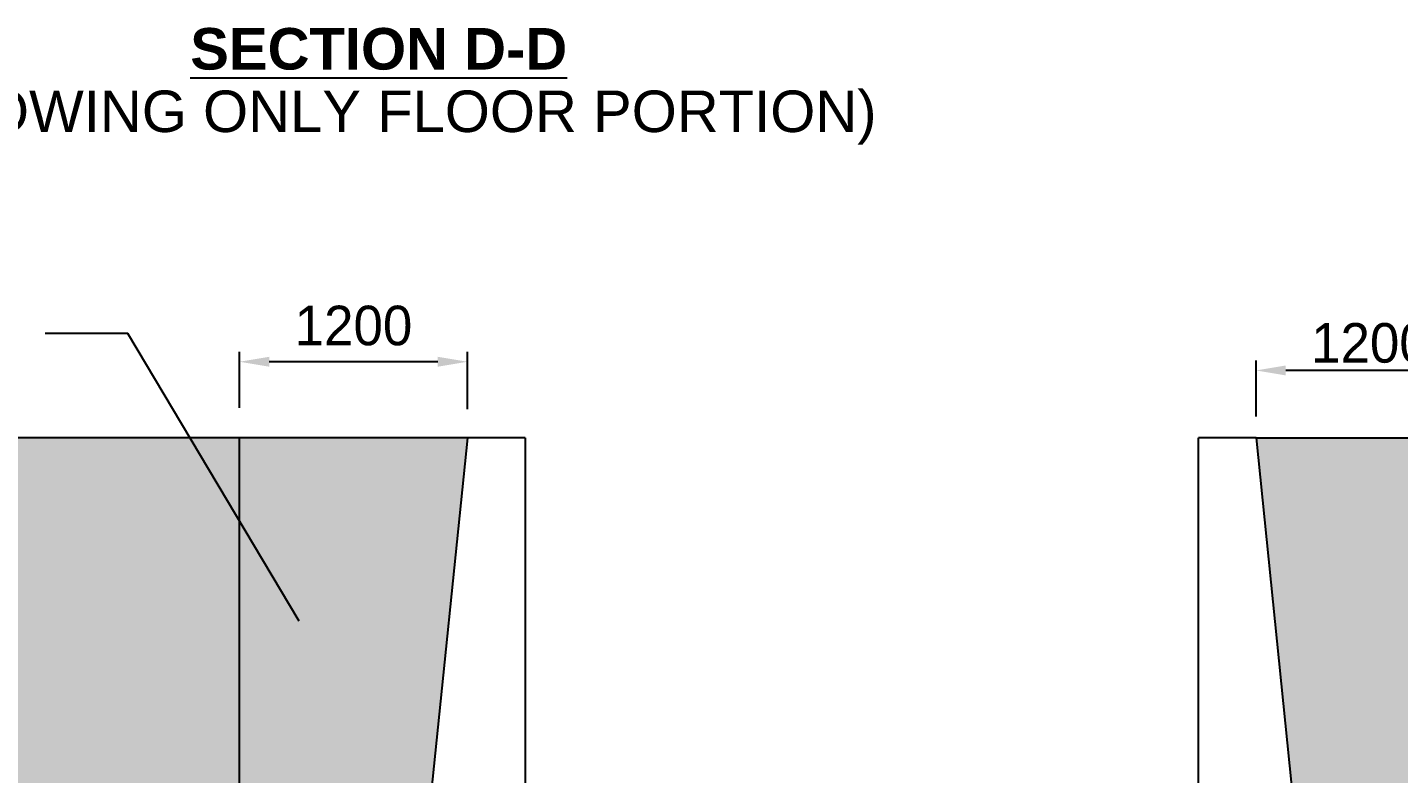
# Model space of a CAD drawing. Extents: x -1206532 to 786809, y -4288605 to 172932.
# Drawn here: x 467986 to 481855, y -4241240 to -4233694 of the extents above; entities that cross this region are included whole.
import ezdxf

# ---------------------------------------------------------------- set-up
doc = ezdxf.new("R2010")
doc.units = 0
doc.header["$LTSCALE"] = 300
doc.header["$MEASUREMENT"] = 0
doc.layers.get('DEFPOINTS').update_dxf_attribs({"linetype": 'CONTINUOUS'})
doc.layers.add('LINE', color=7, linetype='CONTINUOUS')
doc.styles.add('BIG', font='ROMANT.SHX')
doc.dimstyles.new('3', dxfattribs={"dimtxt": 225, "dimasz": 350, "dimexe": 100, "dimexo": 25, "dimgap": 9, "dimtad": 0, "dimdec": 0, "dimzin": 0, "dimdsep": 46, "dimtxsty": 'Standard', "dimcen": 0, "dimclrd": 5, "dimclre": 6, "dimclrt": 1, "dimadec": 0, "dimazin": 0, "dimtfac": 1, "dimtdec": 0, "dimtofl": 0, "dimtmove": 2, "dimatfit": 3, "dimfxl": 1, "dimtolj": 1, "dimtzin": 0, "dimarcsym": 0})

# ---------------------------------------------------------------- blocks, each defined once
blk = doc.blocks.new('*D145')
at = {"layer": 'DEFPOINTS', "color": 0, "lineweight": 30}
for p in [(470132, -4237075), (470132, -4237566), (472437, -4237578)]:
    blk.add_point(p, dxfattribs=at)
at = {"layer": 'LINE', "color": 0, "lineweight": -2}
for p, q in [((470132, -4237541), (470132, -4236975)), ((472437, -4237553), (472437, -4236975)), ((472137, -4237075), (470432, -4237075))]:
    blk.add_line(p, q, dxfattribs=at)
at = {"layer": 'LINE', "color": 0, "lineweight": 30}
for points in [[(470432, -4237025), (470432, -4237125), (470132, -4237075)], [(472137, -4237025), (472137, -4237125), (472437, -4237075)]]:
    blk.add_solid(points, dxfattribs=at)
at = {"layer": 'LINE', "color": 0, "insert": (471284, -4236711), "char_height": 400, "attachment_point": 5}
blk.add_mtext('\\A1;1200', dxfattribs=at)
blk = doc.blocks.new('*D146')
at = {"layer": 'DEFPOINTS', "color": 0, "lineweight": 30}
for p in [(480413, -4237163), (480413, -4237654), (482718, -4237665)]:
    blk.add_point(p, dxfattribs=at)
at = {"layer": 'LINE', "color": 0, "lineweight": -2}
for p, q in [((480413, -4237629), (480413, -4237063)), ((482418, -4237163), (480713, -4237163)), ((482718, -4237640), (482718, -4237063))]:
    blk.add_line(p, q, dxfattribs=at)
at = {"layer": 'LINE', "color": 0, "lineweight": 30}
for points in [[(480713, -4237113), (480713, -4237213), (480413, -4237163)], [(482418, -4237113), (482418, -4237213), (482718, -4237163)]]:
    blk.add_solid(points, dxfattribs=at)
at = {"layer": 'LINE', "color": 0, "insert": (481565, -4236887), "char_height": 400, "attachment_point": 5}
blk.add_mtext('\\A1;1200', dxfattribs=at)

msp = doc.modelspace()

# ---------------------------------------------------------------- hatches: boundary and pattern name
at = {"layer": 'LINE'}
h = msp.add_hatch(dxfattribs=at)
h.set_pattern_fill('AR-CONC', color=256, scale=50, style=0)
h.set_pattern_definition([(50, (-382186.66, -3709623.57), (358.63009, -31.37607), [37.5, -412.5]), (355, (-382186.66, -3709623.57), (-69.37567, 376.09607), [30, -330]), (100.4514, (-382156.78, -3709626.18), (289.25469, 344.71977), [31.8701, -350.57106]), (46.1842, (-382186.66, -3709523.57), (533.62052, -82.7595), [56.25, -618.75]), (96.6356, (-382142.2, -3709530.46), (467.33135, 487.05894), [47.80514, -525.8565]), (351.1842, (-382186.66, -3709523.57), (467.33097, 487.0593), [45, -495]), (21, (-382136.66, -3709548.57), (298.45353, -201.309445), [37.5, -412.5]), (326, (-382136.66, -3709548.57), (121.65767, 362.57502), [30, -330]), (71.4514, (-382111.8, -3709565.34), (420.11131, 161.26525), [31.8701, -350.57106]), (37.5, (-382186.66, -3709623.57), (6.079928, 166.446927), [0, -326, 0, -335, 0, -331.25]), (7.5, (-382186.66, -3709623.57), (131.53477, 197.205856), [0, -191, 0, -318.5, 0, -126.25]), (327.5, (-382298.16, -3709623.57), (266.911218, -11.277436), [0, -125, 0, -390, 0, -517.5]), (317.5, (-382348.16, -3709623.57), (291.593085, 50.05249), [0, -162.5, 0, -259, 0, -367.5])])
h.paths.add_polyline_path([(493379.08, -4237844.336), (482717.874, -4237844.336), (482717.874, -4244714.064), (486647.226, -4244714.064)])
h.paths.add_polyline_path([(467059.038, -4244714.064), (470131.834, -4244714.064), (470131.834, -4237844.336), (460327.184, -4237844.336)])
h.paths.add_polyline_path([(489494.473, -4242824.713), (496328.482, -4242824.713), (496328.482, -4244309.752), (489494.473, -4244309.752)], flags=9)
h.paths.add_polyline_path([(489525.144, -4243771.166), (496093.284, -4243771.166), (496093.284, -4245131.75), (489525.144, -4245131.75)], flags=9)
at = {"layer": 'LINE', "lineweight": 13}
h = msp.add_hatch(dxfattribs=at)
h.set_pattern_fill('AR-SAND', color=256, scale=100, style=0)
h.set_pattern_definition([(37.5, (-145127.12, 0), (-6.299336, 192.682377), [0, -152, 0, -170, 0, -162.5]), (7.5, (-145127.12, 0), (176.97767, 282.214607), [0, -82, 0, -137, 0, -52.5]), (327.5, (-145250.12, 0), (311.414186, 0.5659054), [0, -50, 0, -180, 0, -235]), (317.5, (-145250.12, 0), (300.61266, 87.767556), [0, -25, 0, -118, 0, -135])])
h.paths.add_polyline_path([(470131.834, -4244714.064), (471058.836, -4244714.064), (471379.508, -4244714.064), (471853.526, -4244714.064), (471853.526, -4243547.664), (472436.726, -4237844.336), (470131.834, -4237844.336)])
h.paths.add_polyline_path([(480996.182, -4243547.664), (480996.182, -4244714.064), (481701.671, -4244714.064), (482022.343, -4244714.064), (482717.874, -4244714.064), (482717.874, -4237844.336), (480412.982, -4237844.336)])

# ---------------------------------------------------------------- linework, layer by layer
at = {"layer": 'LINE'}
for p, q in [((473019.926, -4237844.336), (459325.911, -4237844.336)), ((470131.834, -4244714.064), (470131.834, -4237844.336)), ((472436.726, -4237844.336), (471853.526, -4243547.664)), ((473019.926, -4237844.336), (472436.726, -4237844.336)), ((473019.926, -4237844.336), (473019.926, -4243547.664)), ((479829.782, -4243547.664), (479829.782, -4237844.336)), ((480412.982, -4237844.336), (479829.782, -4237844.336)), ((480412.982, -4237844.336), (480996.182, -4243547.664)), ((480412.982, -4237844.336), (494820.8, -4237844.336))]:
    msp.add_line(p, q, dxfattribs=at)

# ---------------------------------------------------------------- texts
at = {"layer": 'LINE', "char_height": 420, "width": 33750.0372, "attachment_point": 8, "style": 'BIG'}
for s, insert in [('\\A1;{\\fArial|b1|i0|c0|p34;\\LSECTION D-D }', (471539.313, -4234126.415)), ('\\A1;{\\fArial|b0|i0|c0|p34;(SHOWING ONLY FLOOR PORTION)}', (471555.169, -4234878.692))]:
    msp.add_mtext(s, dxfattribs=dict(at, insert=insert))

# ---------------------------------------------------------------- dimensions: what is measured, and where the dimension line sits
at = {"layer": 'LINE'}
for base, p1, p2, picture, middle in [((470131.834, -4237075.234), (472436.726, -4237577.515), (470131.834, -4237566.408), '*D145', (471284.28, -4236711)), ((480412.982, -4237163.006), (482717.874, -4237665.287), (480412.982, -4237654.18), '*D146', (481565.428, -4236887))]:
    dim = msp.add_linear_dim(base=base, p1=p1, p2=p2, text='1200', dimstyle='3', override={"dimtxt": 400, "dimasz": 300, "dimclrd": 0, "dimclre": 0, "dimclrt": 0}, dxfattribs=at)
    dim.commit()
    dim.dimension.update_dxf_attribs({"geometry": picture, "text_midpoint": middle, "dimtype": 160})

# ---------------------------------------------------------------- leaders
msp.add_leader([(470734.582, -4239699.749), (469003.184, -4236791.09), (468165.872, -4236791.09)], dimstyle='3', override={"dimtxt": 300, "dimasz": 250, "dimclrd": 0, "dimclre": 0, "dimclrt": 0}, dxfattribs=at)

doc.saveas('drawing.dxf')
